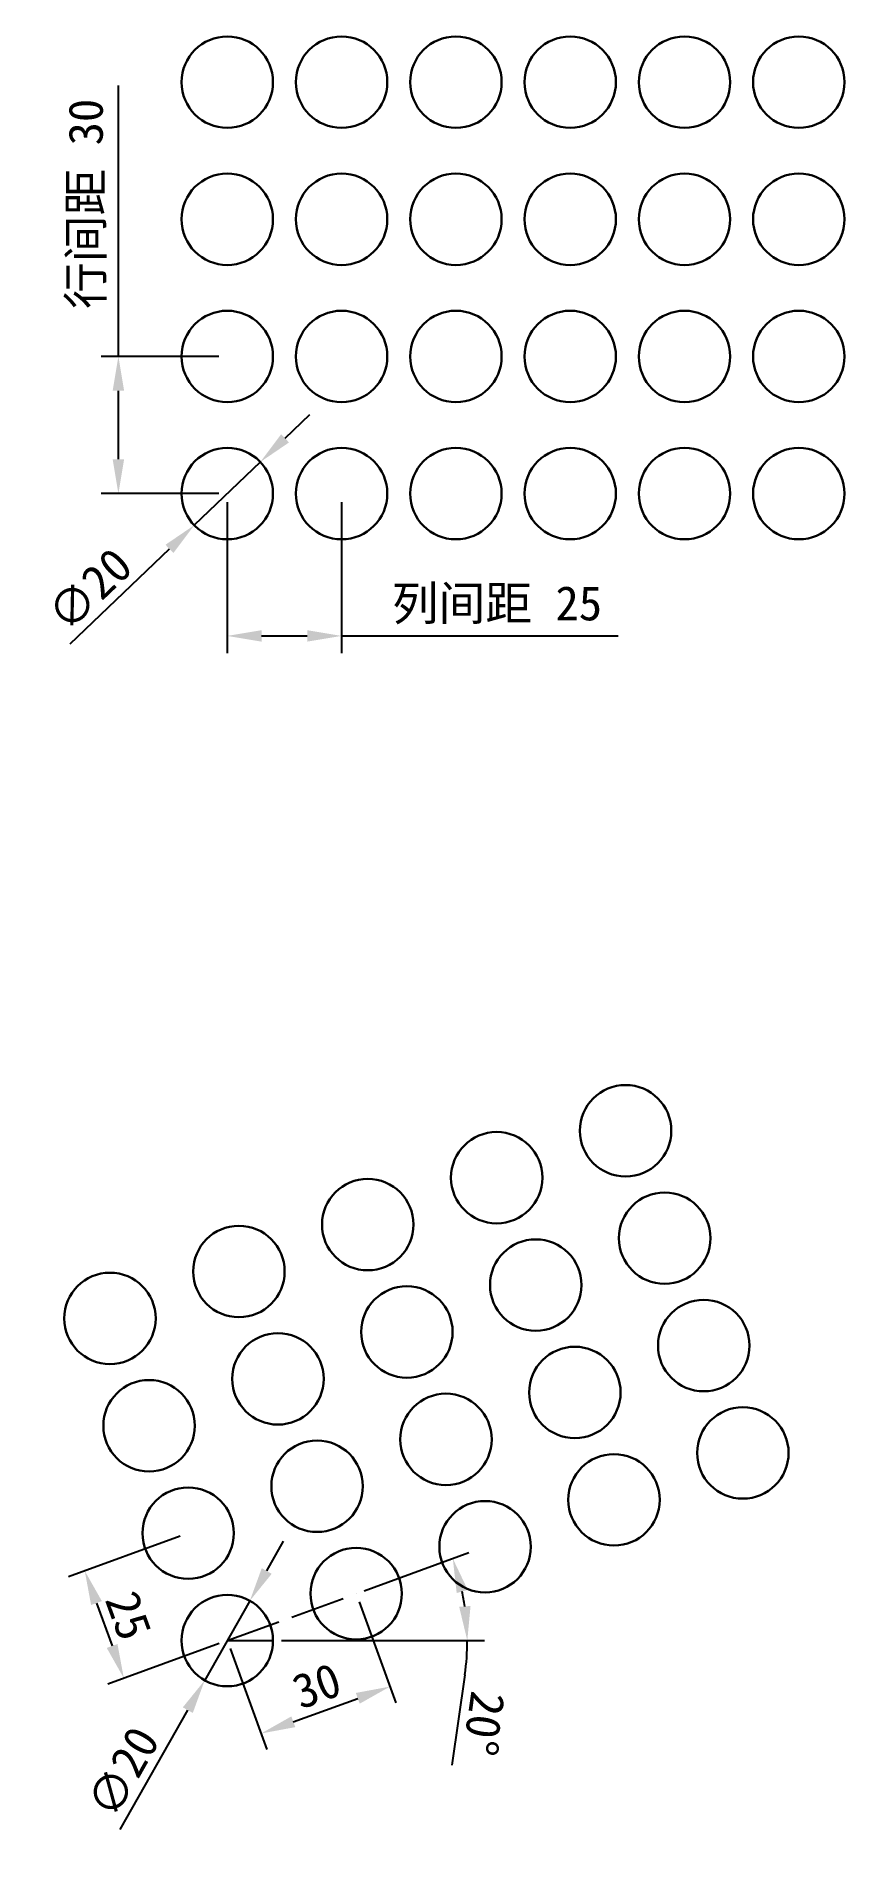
# Model space of a CAD drawing. Header units: millimetres. Extents: x 368 to 545, y -150 to 249.
import ezdxf

# ---------------------------------------------------------------- set-up
doc = ezdxf.new("R2010")
doc.units = ezdxf.units.MM
doc.linetypes.add('ACAD_ISO02W100', pattern=[15, 12, -3])
doc.dimstyles.new('ISO-25', dxfattribs={"dimscale": 3, "dimtxt": 2.5, "dimasz": 2.5, "dimexe": 1.25, "dimexo": 0.625, "dimtad": 1, "dimdsep": 46, "dimtxsty": 'Standard', "dimcen": 2.5, "dimadec": 0, "dimazin": 0, "dimtfac": 1, "dimtmove": 0, "dimatfit": 3, "dimfxl": 0, "dimarcsym": 0})

# ---------------------------------------------------------------- blocks, each defined once
blk = doc.blocks.new('*D2')
at = {"color": 0, "lineweight": -2, "transparency": 16777216}
for p, q in [((386.25, 178.74), (386.25, 237.99)), ((408.19, 178.74), (382.5, 178.74)), ((386.25, 156.24), (386.25, 171.24)), ((408.19, 148.74), (382.5, 148.74))]:
    blk.add_line(p, q, dxfattribs=at)
at = {"color": 0, "transparency": 16777216}
for points in [[(385, 171.24), (387.5, 171.24), (386.25, 178.74)], [(385, 156.24), (387.5, 156.24), (386.25, 148.74)]]:
    blk.add_solid(points, dxfattribs=at)
at = {"layer": 'Defpoints', "color": 0, "transparency": 16777216}
for p in [(386.25, 178.74), (410.06, 178.74), (410.06, 148.74)]:
    blk.add_point(p, dxfattribs=at)
at = {"color": 0, "transparency": 16777216, "insert": (379.52, 212.12), "char_height": 7.5, "attachment_point": 5, "rotation": 90}
blk.add_mtext('{\\fSimSun|b0|i0|c134|p2;行间距 }30', dxfattribs=at)
blk = doc.blocks.new('*D3')
at = {"color": 0, "lineweight": -2, "transparency": 16777216}
for p, q in [((410.06, 146.87), (410.06, 113.86)), ((435.06, 146.87), (435.06, 113.86)), ((417.56, 117.61), (427.56, 117.61)), ((435.06, 117.61), (495.52, 117.61))]:
    blk.add_line(p, q, dxfattribs=at)
at = {"color": 0, "transparency": 16777216}
for points in [[(417.56, 118.86), (417.56, 116.36), (410.06, 117.61)], [(427.56, 118.86), (427.56, 116.36), (435.06, 117.61)]]:
    blk.add_solid(points, dxfattribs=at)
at = {"layer": 'Defpoints', "color": 0, "transparency": 16777216}
for p in [(410.06, 148.74), (435.06, 148.74), (435.06, 117.61)]:
    blk.add_point(p, dxfattribs=at)
at = {"color": 0, "transparency": 16777216, "insert": (469.04, 124.32), "char_height": 7.5, "attachment_point": 5}
blk.add_mtext('{\\fSimSun|b0|i0|c134|p2;列间距 }25', dxfattribs=at)
blk = doc.blocks.new('*D4')
at = {"color": 0, "lineweight": -2, "transparency": 16777216}
for p, q in [((422.71, 160.84), (428.13, 166.02)), ((417.29, 155.65), (402.84, 141.83)), ((375.73, 115.91), (397.41, 136.65))]:
    blk.add_line(p, q, dxfattribs=at)
at = {"color": 0, "transparency": 16777216}
for points in [[(421.85, 161.74), (423.57, 159.93), (417.29, 155.65)], [(396.55, 137.55), (398.28, 135.74), (402.84, 141.83)]]:
    blk.add_solid(points, dxfattribs=at)
at = {"layer": 'Defpoints', "color": 0, "transparency": 16777216}
for p in [(417.29, 155.65), (402.84, 141.83)]:
    blk.add_point(p, dxfattribs=at)
at = {"color": 0, "transparency": 16777216, "insert": (379.98, 127.75), "char_height": 7.5, "attachment_point": 5, "rotation": 43.7206}
blk.add_mtext('∅20', dxfattribs=at)
blk = doc.blocks.new('*D5')
at = {"color": 0, "lineweight": -2, "transparency": 16777216}
for p, q in [((399.75, -79.31), (375.37, -88.19)), ((381.46, -93.95), (384.88, -103.35)), ((408.3, -102.8), (383.92, -111.68))]:
    blk.add_line(p, q, dxfattribs=at)
at = {"color": 0, "transparency": 16777216}
for points in [[(382.63, -93.52), (380.28, -94.38), (378.89, -86.9)], [(386.05, -102.92), (383.7, -103.77), (387.44, -110.39)]]:
    blk.add_solid(points, dxfattribs=at)
at = {"layer": 'Defpoints', "color": 0, "transparency": 16777216}
for p in [(401.51, -78.67), (410.06, -102.16), (387.44, -110.39)]:
    blk.add_point(p, dxfattribs=at)
at = {"color": 0, "transparency": 16777216, "insert": (388.45, -96.72), "char_height": 7.5, "attachment_point": 5, "rotation": 290}
blk.add_mtext('25', dxfattribs=at)
blk = doc.blocks.new('*D6')
at = {"color": 0, "lineweight": -2, "transparency": 16777216}
for p, q in [((438.89, -93.66), (446.93, -115.75)), ((410.7, -103.92), (418.74, -126.01)), ((424.51, -119.93), (438.6, -114.8))]:
    blk.add_line(p, q, dxfattribs=at)
at = {"color": 0, "transparency": 16777216}
for points in [[(438.18, -113.62), (439.03, -115.97), (445.65, -112.23)], [(424.08, -118.75), (424.94, -121.1), (417.46, -122.49)]]:
    blk.add_solid(points, dxfattribs=at)
at = {"layer": 'Defpoints', "color": 0, "transparency": 16777216}
for p in [(438.25, -91.9), (410.06, -102.16), (445.65, -112.23)]:
    blk.add_point(p, dxfattribs=at)
at = {"color": 0, "transparency": 16777216, "insert": (429.63, -112.07), "char_height": 7.5, "attachment_point": 5, "rotation": 20}
blk.add_mtext('30', dxfattribs=at)
blk = doc.blocks.new('*D7')
at = {"color": 0, "lineweight": -2, "transparency": 16777216}
for p, q in [((418.69, -86.94), (422.39, -80.42)), ((415, -93.46), (405.13, -110.86)), ((386.63, -143.48), (401.43, -117.38))]:
    blk.add_line(p, q, dxfattribs=at)
at = {"color": 0, "transparency": 16777216}
for points in [[(417.61, -86.32), (419.78, -87.56), (415, -93.46)], [(400.34, -116.77), (402.52, -118), (405.13, -110.86)]]:
    blk.add_solid(points, dxfattribs=at)
at = {"layer": 'Defpoints', "color": 0, "transparency": 16777216}
for p in [(415, -93.46), (405.13, -110.86)]:
    blk.add_point(p, dxfattribs=at)
at = {"color": 0, "transparency": 16777216, "insert": (387.29, -130.92), "char_height": 7.5, "attachment_point": 5, "rotation": 60.444}
blk.add_mtext('∅20', dxfattribs=at)
blk = doc.blocks.new('*D8')
at = {"color": 0, "lineweight": -2, "transparency": 16777216}
for p, q in [((440.02, -91.26), (462.92, -82.93)), ((421.94, -102.16), (466.31, -102.16)), ((462.02, -109.64), (459.17, -129.44))]:
    blk.add_line(p, q, dxfattribs=at)
for start, end in [(8.1928, 11.8072), (351.8072, 360)]:
    blk.add_arc((410.06, -102.16), 52.5, start, end, dxfattribs=at)
at = {"color": 0, "transparency": 16777216}
for points in [[(460.24, -91.76), (462.65, -91.08), (459.39, -84.21)], [(463.27, -94.59), (460.78, -94.77), (462.56, -102.16)]]:
    blk.add_solid(points, dxfattribs=at)
at = {"layer": 'Defpoints', "color": 0, "transparency": 16777216}
for p in [(461.14, -90.06), (438.25, -91.9), (410.06, -102.16), (410.06, -102.16), (420.06, -102.16)]:
    blk.add_point(p, dxfattribs=at)
at = {"color": 0, "transparency": 16777216, "insert": (466.16, -120.34), "char_height": 7.5, "attachment_point": 5, "rotation": 261.8072}
blk.add_mtext('20\\M+5A1E3', dxfattribs=at)

msp = doc.modelspace()

# ---------------------------------------------------------------- linework, layer by layer
at = {"color": 1, "linetype": 'ACAD_ISO02W100'}
for q in [(438.253, -91.901), (420.062, -102.162)]:
    msp.add_line((410.062, -102.162), q, dxfattribs=at)
at = {"lineweight": 30}
for centre in [(410.062, 238.742), (435.062, 238.742), (460.062, 238.742), (485.062, 238.742), (510.062, 238.742), (535.062, 238.742), (410.062, 208.742), (435.062, 208.742), (460.062, 208.742), (485.062, 208.742), (510.062, 208.742), (535.062, 208.742), (410.062, 178.742), (435.062, 178.742), (460.062, 178.742), (485.062, 178.742), (510.062, 178.742), (535.062, 178.742), (435.062, 148.742), (460.062, 148.742), (485.062, 148.742), (510.062, 148.742), (535.062, 148.742), (497.174, 9.357), (468.983, -0.903), (440.792, -11.164), (505.725, -14.135), (412.602, -21.424), (477.534, -24.396), (384.411, -31.685), (449.343, -34.656), (514.275, -37.627), (421.152, -44.917), (486.084, -47.888), (392.961, -55.177), (457.893, -58.149), (522.826, -61.12), (429.703, -68.409), (494.635, -71.38), (401.512, -78.67), (466.444, -81.641), (438.253, -91.901)]:
    msp.add_circle(centre, 10, dxfattribs=at)
at = {"color": 6, "lineweight": 30}
for centre in [(410.062, 148.742), (410.062, -102.162)]:
    msp.add_circle(centre, 10, dxfattribs=at)

# ---------------------------------------------------------------- dimensions: what is measured, and where the dimension line sits
at = {"color": 3}
dim = msp.add_linear_dim(base=(386.247, 178.742), p1=(410.062, 148.742), p2=(410.062, 178.742), angle=90, text='{\\fSimSun|b0|i0|c134|p2;行间距 }<>', dimstyle='ISO-25', dxfattribs=at)
dim.commit()
dim.dimension.update_dxf_attribs({"geometry": '*D2', "text_midpoint": (379.518, 212.117)})
for p1, p2, picture, middle in [((417.29, 155.654), (402.835, 141.831), '*D4', (383.864, 123.689)), ((414.995, -93.463), (405.13, -110.861), '*D7', (392.181, -133.695))]:
    dim = msp.add_diameter_dim_2p(p1=p1, p2=p2, dimstyle='ISO-25', dxfattribs=at)
    dim.commit()
    dim.dimension.update_dxf_attribs({"geometry": picture, "text_midpoint": middle})
dim = msp.add_linear_dim(base=(435.062, 117.614), p1=(410.062, 148.742), p2=(435.062, 148.742), text='{\\fSimSun|b0|i0|c134|p2;列间距 }<>', dimstyle='ISO-25', dxfattribs=at)
dim.commit()
dim.dimension.update_dxf_attribs({"geometry": '*D3', "text_midpoint": (469.042, 124.322)})
for p1, p2, distance, picture, middle in [((401.512, -78.67), (410.062, -102.162), -24.071, '*D5', (388.454, -96.725)), ((410.062, -102.162), (438.253, -91.901), -21.634, '*D6', (429.633, -112.075))]:
    dim = msp.add_aligned_dim(p1=p1, p2=p2, distance=distance, dimstyle='ISO-25', dxfattribs=at)
    dim.commit()
    dim.dimension.update_dxf_attribs({"geometry": picture, "text_midpoint": middle})
dim = msp.add_angular_dim_2l(base=(461.143, -90.056), line1=((410.062, -102.162), (420.062, -102.162)), line2=((410.062, -102.162), (438.253, -91.901)), dimstyle='ISO-25', dxfattribs=at)
dim.commit()
dim.dimension.update_dxf_attribs({"geometry": '*D8', "text_midpoint": (466.165, -120.342)})

doc.saveas('drawing.dxf')
